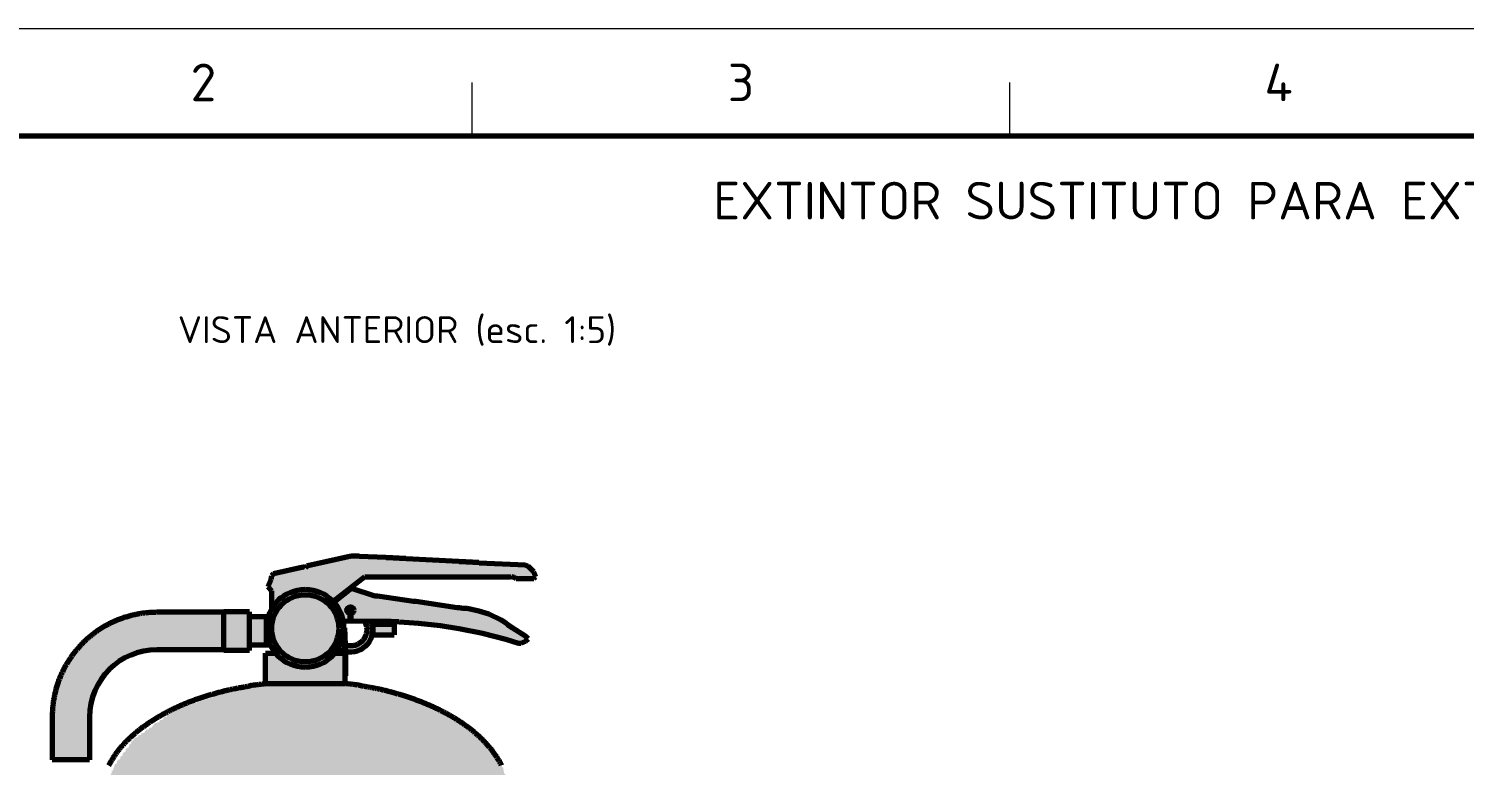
# Model space of a CAD drawing. Header units: millimetres. Extents: x 0 to 420, y 0 to 297.
# Drawn here: x 68.7 to 202.3, y 228.5 to 297 of the extents above; entities that cross this region are included whole.
import ezdxf
from ezdxf.enums import TextEntityAlignment as Align

# ---------------------------------------------------------------- set-up
doc = ezdxf.new("R2010")
doc.units = ezdxf.units.MM
for name, color, linetype, lineweight in [('01-VISIBLE', 7, 'CONTINUOUS', 70), ('06-TEXTO', 7, 'CONTINUOUS', 25), ('07-RECUADRO', 7, 'CONTINUOUS', 70), ('08-FINA', 5, 'CONTINUOUS', 18), ('13-GRAFICA', 30, 'CONTINUOUS', 18)]:
    doc.layers.add(name, color=color, linetype=linetype, lineweight=lineweight)
doc.styles.add('ISO3098', font='isocpeur.ttf')

msp = doc.modelspace()

# ---------------------------------------------------------------- hatches: boundary and pattern name
at = {"layer": '13-GRAFICA', "true_color": 0xd6d9de}
h = msp.add_hatch(color=7, dxfattribs=at)
h.dxf.hatch_style = 1
h.paths.add_polyline_path([(91.373, 243.071), (91.373, 244.671), (91.273, 244.671), (91.273, 244.871), (91.173, 244.871), (90.973, 245.171), (91.073, 245.171), (91.073, 245.371), (91.173, 245.371), (91.173, 245.571), (91.273, 245.571), (91.273, 245.971), (91.373, 245.971), (91.473, 246.271), (92.173, 246.371), (92.173, 246.471), (92.573, 246.471), (92.573, 246.571), (93.073, 246.571), (93.073, 246.671), (93.473, 246.671), (93.473, 246.771), (93.873, 246.771), (93.873, 246.871), (94.573, 246.871), (94.573, 246.971), (94.773, 246.971), (94.773, 247.071), (95.173, 247.071), (95.173, 247.171), (95.573, 247.171), (95.573, 247.271), (96.073, 247.271), (96.073, 247.371), (96.473, 247.371), (96.473, 247.471), (96.973, 247.471), (96.973, 247.571), (97.373, 247.571), (97.373, 247.671), (97.873, 247.671), (97.873, 247.771), (98.273, 247.771), (98.273, 247.871), (98.673, 247.871), (98.673, 247.971), (101.273, 247.871), (101.273, 247.771), (103.173, 247.771), (103.173, 247.671), (104.573, 247.671), (104.573, 247.571), (108.773, 247.471), (108.773, 247.371), (111.973, 247.271), (111.973, 247.171), (114.173, 247.171), (114.173, 247.071), (115.073, 247.071), (115.073, 246.971), (115.273, 246.971), (115.273, 246.871), (115.773, 246.471), (115.773, 246.271), (115.873, 246.271), (115.873, 246.071), (115.973, 246.071), (115.873, 245.871), (113.973, 245.871), (113.973, 245.971), (113.673, 245.971), (113.673, 246.071), (113.573, 246.071), (113.573, 245.971), (99.973, 245.971), (99.973, 245.871), (99.773, 245.871), (99.573, 245.571), (99.373, 245.571), (99.173, 245.271), (98.973, 245.271), (98.673, 244.871), (98.473, 244.871), (98.273, 244.571), (98.073, 244.571), (97.773, 244.171), (97.573, 244.171), (97.373, 243.871), (97.173, 243.871), (97.073, 243.671), (96.973, 243.671), (96.873, 243.971), (96.673, 243.971), (96.673, 244.071), (96.373, 244.171), (96.273, 244.371), (95.773, 244.471), (95.773, 244.571), (95.573, 244.571), (95.573, 244.671), (95.173, 244.671), (95.173, 244.771), (93.773, 244.771), (93.773, 244.671), (93.373, 244.671), (93.373, 244.571), (92.873, 244.471), (92.873, 244.371), (92.673, 244.371), (92.573, 244.171), (92.173, 244.071), (92.173, 243.971), (91.973, 243.871), (91.973, 243.671), (91.473, 243.271), (91.473, 243.071)])
at = {"layer": '13-GRAFICA', "true_color": 0xffffff}
h = msp.add_hatch(color=7, dxfattribs=at)
h.dxf.hatch_style = 1
h.paths.add_polyline_path([(90.873, 240.671), (90.873, 241.771), (90.973, 241.771), (91.073, 242.471), (91.173, 242.471), (91.173, 242.671), (91.273, 242.671), (91.473, 243.271), (91.973, 243.671), (92.073, 243.971), (92.273, 243.971), (92.273, 244.071), (92.573, 244.171), (92.673, 244.371), (93.173, 244.471), (93.173, 244.571), (93.373, 244.571), (93.373, 244.671), (93.773, 244.671), (93.773, 244.771), (95.173, 244.771), (95.173, 244.671), (95.573, 244.671), (95.573, 244.571), (95.773, 244.571), (95.773, 244.471), (96.273, 244.371), (96.373, 244.171), (96.573, 244.171), (96.673, 243.971), (96.873, 243.971), (96.973, 243.671), (97.473, 243.271), (97.473, 243.071), (97.573, 243.071), (97.573, 242.871), (97.673, 242.871), (97.673, 242.671), (97.773, 242.671), (97.773, 242.471), (97.873, 242.471), (97.973, 241.771), (98.073, 241.771), (98.073, 240.671), (97.973, 240.671), (97.973, 240.271), (97.873, 240.271), (97.873, 239.871), (97.773, 239.871), (97.673, 239.471), (97.473, 239.371), (97.473, 239.171), (97.173, 238.971), (97.173, 238.771), (97.073, 238.771), (96.773, 238.371), (96.573, 238.371), (96.573, 238.271), (96.273, 238.171), (96.173, 237.971), (95.873, 237.971), (95.873, 237.871), (95.373, 237.771), (95.373, 237.671), (94.573, 237.671), (94.573, 237.571), (94.373, 237.571), (94.373, 237.671), (93.573, 237.671), (93.573, 237.771), (93.273, 237.771), (93.273, 237.871), (93.073, 237.871), (93.073, 237.971), (92.773, 237.971), (92.673, 238.171), (92.473, 238.171), (92.373, 238.371), (92.173, 238.371), (92.173, 238.471), (91.773, 238.771), (91.773, 238.971), (91.473, 239.171), (91.473, 239.371), (91.273, 239.471), (91.273, 239.671), (91.173, 239.671), (91.173, 239.871), (91.073, 239.871), (91.073, 240.271), (90.973, 240.271), (90.973, 240.671)])
at = {"layer": '13-GRAFICA', "true_color": 0xd6d9de}
h = msp.add_hatch(color=7, dxfattribs=at)
h.dxf.hatch_style = 1
h.paths.add_polyline_path([(97.673, 242.871), (97.573, 242.871), (97.473, 243.271), (97.173, 243.471), (97.173, 243.671), (97.273, 243.671), (97.373, 243.871), (97.573, 243.871), (97.873, 244.271), (98.073, 244.271), (98.073, 244.371), (98.173, 244.371), (98.373, 244.671), (98.373, 243.071), (98.373, 242.671), (98.373, 241.871), (97.973, 241.871), (97.873, 242.471), (97.773, 242.471), (97.773, 242.671), (97.673, 242.671)])
h = msp.add_hatch(color=7, dxfattribs=at)
h.dxf.hatch_style = 1
h.paths.add_polyline_path([(98.573, 244.671), (98.673, 244.871), (98.973, 244.871), (98.973, 243.071), (98.873, 243.071), (98.873, 243.171), (98.473, 243.171), (98.473, 243.071), (98.373, 243.071), (98.373, 244.671)])
h = msp.add_hatch(color=7, dxfattribs=at)
h.dxf.hatch_style = 1
h.paths.add_polyline_path([(99.073, 244.871), (99.073, 244.771), (99.373, 244.771), (99.373, 244.671), (99.673, 244.671), (99.673, 244.571), (99.973, 244.571), (99.973, 244.471), (100.273, 244.471), (100.273, 244.371), (100.573, 244.371), (100.573, 244.271), (100.873, 244.271), (100.873, 244.171), (101.773, 244.171), (101.773, 244.071), (103.073, 243.971), (103.073, 243.871), (103.673, 243.871), (103.673, 243.771), (105.273, 243.671), (105.273, 243.571), (105.973, 243.571), (105.973, 243.471), (106.573, 243.471), (106.573, 243.371), (107.273, 243.371), (107.273, 243.271), (107.973, 243.271), (107.973, 243.171), (108.573, 243.171), (108.573, 243.071), (109.673, 243.071), (109.673, 242.971), (110.573, 242.871), (110.573, 242.771), (110.873, 242.771), (110.873, 242.671), (111.773, 242.471), (111.773, 242.371), (111.973, 242.371), (111.973, 242.271), (112.173, 242.271), (112.173, 242.171), (112.373, 242.171), (112.373, 242.071), (112.973, 241.871), (113.273, 241.471), (113.473, 241.471), (113.573, 241.271), (113.973, 241.171), (114.073, 240.971), (114.273, 240.971), (114.373, 240.771), (114.573, 240.771), (114.673, 240.571), (114.873, 240.571), (115.173, 240.171), (115.073, 240.171), (114.973, 239.971), (114.773, 239.971), (114.773, 239.871), (114.073, 239.871), (114.073, 239.971), (113.773, 239.971), (113.773, 240.071), (113.373, 240.071), (113.373, 240.171), (113.073, 240.171), (113.073, 240.271), (112.673, 240.271), (112.673, 240.371), (112.273, 240.371), (112.273, 240.471), (111.873, 240.471), (111.873, 240.571), (111.473, 240.571), (111.473, 240.671), (111.073, 240.671), (111.073, 240.771), (110.573, 240.771), (110.573, 240.871), (110.073, 240.871), (110.073, 240.971), (109.573, 240.971), (109.573, 241.071), (109.073, 241.071), (109.073, 241.171), (108.573, 241.171), (108.573, 241.271), (107.273, 241.371), (107.273, 241.471), (105.673, 241.571), (105.673, 241.671), (103.173, 241.771), (103.173, 241.871), (98.973, 241.871), (98.973, 242.671), (98.973, 243.071), (98.973, 244.871)])
h = msp.add_hatch(color=7, dxfattribs=at)
h.dxf.hatch_style = 1
h.paths.add_polyline_path([(98.373, 243.071), (98.473, 243.071), (98.473, 243.171), (98.873, 243.171), (98.873, 243.071), (98.973, 243.071), (98.973, 242.671), (98.873, 242.671), (98.873, 242.571), (98.473, 242.571)])
at = {"layer": '13-GRAFICA', "true_color": 0x202020}
h = msp.add_hatch(color=7, dxfattribs=at)
h.dxf.hatch_style = 1
h.paths.add_polyline_path([(70.973, 228.971), (70.973, 233.771), (71.073, 233.771), (71.173, 235.271), (71.273, 235.271), (71.373, 235.871), (71.473, 235.871), (71.473, 236.071), (71.573, 236.071), (71.573, 236.371), (71.673, 236.371), (71.873, 237.271), (72.073, 237.371), (72.073, 237.571), (72.173, 237.571), (72.273, 237.871), (72.473, 237.971), (72.573, 238.371), (72.773, 238.471), (72.773, 238.671), (72.973, 238.771), (72.973, 238.971), (73.073, 238.971), (74.673, 240.671), (74.873, 240.671), (74.973, 240.871), (75.173, 240.871), (75.273, 241.071), (75.673, 241.171), (75.773, 241.371), (75.973, 241.371), (76.073, 241.571), (76.273, 241.571), (76.273, 241.671), (76.473, 241.671), (76.473, 241.771), (76.673, 241.771), (76.673, 241.871), (76.973, 241.871), (76.973, 241.971), (77.273, 241.971), (77.273, 242.071), (78.173, 242.271), (78.173, 242.371), (78.373, 242.371), (78.373, 242.471), (79.973, 242.571), (79.973, 242.671), (86.873, 242.671), (86.873, 239.171), (79.873, 239.171), (79.873, 239.071), (79.173, 239.071), (79.173, 238.971), (78.273, 238.771), (78.273, 238.671), (78.073, 238.671), (78.073, 238.571), (77.473, 238.371), (77.473, 238.271), (77.173, 238.171), (77.073, 237.971), (76.873, 237.971), (76.873, 237.871), (75.673, 236.771), (75.673, 236.571), (75.573, 236.571), (75.473, 236.271), (75.273, 236.171), (75.173, 235.771), (74.973, 235.671), (74.973, 235.371), (74.873, 235.371), (74.673, 234.471), (74.573, 234.471), (74.473, 233.071), (74.373, 233.071), (74.373, 228.971)])
at = {"layer": '13-GRAFICA', "true_color": 0xd6d9de}
h = msp.add_hatch(color=7, dxfattribs=at)
h.dxf.hatch_style = 1
h.paths.add_polyline_path([(86.873, 239.171), (86.873, 242.771), (89.273, 242.771), (89.273, 239.171)])
h = msp.add_hatch(color=7, dxfattribs=at)
h.dxf.hatch_style = 1
h.paths.add_polyline_path([(89.273, 242.271), (91.073, 242.271), (91.073, 242.171), (90.973, 242.171), (90.973, 241.771), (90.873, 241.771), (90.873, 240.671), (90.973, 240.671), (90.973, 240.271), (91.073, 240.271), (91.173, 239.671), (89.273, 239.671)])
h = msp.add_hatch(color=7, dxfattribs=at)
h.dxf.hatch_style = 1
h.paths.add_polyline_path([(97.573, 239.271), (97.673, 239.671), (99.073, 239.571), (99.073, 239.671), (99.673, 239.871), (99.673, 239.971), (99.873, 240.071), (99.873, 240.271), (100.073, 240.371), (100.073, 240.671), (100.173, 240.671), (100.173, 241.571), (100.073, 241.571), (99.973, 241.871), (100.573, 241.871), (100.573, 241.771), (100.673, 241.771), (100.673, 241.371), (100.773, 241.371), (100.673, 240.371), (100.573, 240.371), (100.573, 240.171), (100.473, 240.171), (100.473, 239.971), (100.273, 239.871), (100.173, 239.571), (99.973, 239.571), (99.773, 239.271), (99.573, 239.271), (99.573, 239.171), (99.373, 239.171), (99.373, 239.071), (97.973, 239.071), (97.973, 239.171), (97.773, 239.171), (97.773, 239.271)])
h = msp.add_hatch(color=7, dxfattribs=at)
h.dxf.hatch_style = 1
h.paths.add_polyline_path([(98.373, 241.871), (98.373, 242.671), (98.473, 242.671), (98.473, 242.571), (98.873, 242.571), (98.873, 242.671), (98.973, 242.671), (98.973, 241.871)])
h = msp.add_hatch(color=7, dxfattribs=at)
h.dxf.hatch_style = 1
h.paths.add_polyline_path([(97.773, 239.871), (97.873, 239.871), (97.873, 240.271), (97.973, 240.271), (97.973, 240.671), (98.073, 240.671), (98.073, 239.671), (97.773, 239.671)])
at = {"layer": '13-GRAFICA', "true_color": 0xc81e2d}
h = msp.add_hatch(color=7, dxfattribs=at)
h.dxf.hatch_style = 1
h.paths.add_polyline_path([(98.073, 240.171), (98.073, 241.171), (98.173, 241.171), (98.173, 240.171)])
at = {"layer": '13-GRAFICA', "true_color": 0xffd200}
h = msp.add_hatch(color=7, dxfattribs=at)
h.dxf.hatch_style = 1
h.paths.add_polyline_path([(100.773, 240.571), (100.773, 241.571), (102.773, 241.571), (102.773, 240.571)])
at = {"layer": '13-GRAFICA', "true_color": 0xc4c8ce}
h = msp.add_hatch(color=7, dxfattribs=at)
h.dxf.hatch_style = 1
h.paths.add_polyline_path([(90.773, 236.071), (90.773, 238.871), (91.773, 238.871), (92.173, 238.371), (92.373, 238.371), (92.373, 238.271), (92.673, 238.171), (92.773, 237.971), (93.073, 237.971), (93.073, 237.871), (93.573, 237.771), (93.573, 237.671), (94.373, 237.671), (94.373, 237.571), (94.573, 237.571), (94.573, 237.671), (95.373, 237.671), (95.373, 237.771), (95.673, 237.771), (95.673, 237.871), (95.873, 237.871), (95.873, 237.971), (96.173, 237.971), (96.273, 238.171), (96.473, 238.171), (96.573, 238.371), (96.773, 238.371), (97.173, 238.871), (98.173, 238.871), (98.173, 236.071)])
h = msp.add_hatch(color=7, dxfattribs=at)
h.dxf.hatch_style = 1
h.paths.add_polyline_path([(75.473, 224.271), (75.473, 225.571), (75.573, 225.571), (75.573, 225.871), (75.673, 225.871), (75.673, 226.071), (75.773, 226.071), (75.773, 226.271), (75.873, 226.271), (75.873, 226.571), (75.973, 226.571), (75.973, 226.771), (76.073, 226.771), (76.073, 226.971), (76.173, 226.971), (76.173, 227.271), (76.273, 227.271), (76.273, 227.471), (76.373, 227.471), (76.373, 227.671), (76.473, 227.671), (76.473, 227.971), (76.573, 227.971), (76.773, 228.571), (76.973, 228.671), (76.973, 228.871), (77.273, 229.071), (77.273, 229.271), (77.473, 229.371), (77.473, 229.571), (77.773, 229.771), (77.773, 229.971), (78.073, 230.171), (78.073, 230.371), (78.273, 230.471), (78.273, 230.671), (78.373, 230.671), (78.673, 231.071), (78.873, 231.071), (78.973, 231.271), (79.173, 231.271), (79.273, 231.471), (79.473, 231.471), (79.673, 231.771), (79.873, 231.771), (79.973, 231.971), (80.173, 231.971), (80.473, 232.371), (80.873, 232.471), (80.973, 232.671), (81.173, 232.671), (81.373, 232.971), (81.573, 232.971), (81.673, 233.171), (81.873, 233.171), (81.973, 233.371), (82.173, 233.371), (82.173, 233.471), (82.273, 233.471), (82.373, 233.671), (82.573, 233.671), (82.573, 233.771), (82.873, 233.771), (82.873, 233.871), (83.173, 233.871), (83.173, 233.971), (83.473, 233.971), (83.473, 234.071), (83.773, 234.071), (83.773, 234.171), (84.073, 234.171), (84.073, 234.271), (84.373, 234.271), (84.373, 234.371), (84.673, 234.371), (84.673, 234.471), (84.973, 234.471), (84.973, 234.571), (85.273, 234.571), (85.273, 234.671), (85.573, 234.671), (85.573, 234.771), (85.873, 234.771), (85.873, 234.871), (86.173, 234.871), (86.173, 234.971), (86.473, 234.971), (86.473, 235.071), (86.773, 235.071), (86.773, 235.171), (87.073, 235.171), (87.073, 235.271), (87.373, 235.271), (87.373, 235.371), (87.673, 235.371), (87.673, 235.471), (87.973, 235.471), (87.973, 235.571), (88.273, 235.571), (88.273, 235.671), (89.373, 235.771), (89.373, 235.871), (89.973, 235.871), (89.973, 235.971), (90.573, 235.971), (90.573, 236.071), (98.373, 236.071), (98.373, 235.971), (99.073, 235.971), (99.073, 235.871), (100.873, 235.671), (100.873, 235.571), (101.273, 235.571), (101.273, 235.471), (101.673, 235.471), (101.673, 235.371), (102.073, 235.371), (102.073, 235.271), (102.473, 235.271), (102.473, 235.171), (103.673, 234.971), (103.673, 234.871), (103.873, 234.871), (103.873, 234.771), (104.173, 234.771), (104.173, 234.671), (104.373, 234.671), (104.373, 234.571), (104.973, 234.471), (104.973, 234.371), (105.473, 234.271), (105.473, 234.171), (105.673, 234.171), (105.673, 234.071), (105.973, 234.071), (105.973, 233.971), (106.173, 233.971), (106.173, 233.871), (106.773, 233.771), (106.873, 233.571), (107.273, 233.471), (107.373, 233.271), (107.973, 233.071), (108.073, 232.871), (108.273, 232.871), (108.273, 232.771), (108.473, 232.771), (108.573, 232.571), (108.973, 232.471), (109.073, 232.271), (109.473, 232.171), (109.873, 231.671), (110.073, 231.671), (110.473, 231.171), (110.673, 231.171), (110.673, 231.071), (111.373, 230.471), (111.373, 230.271), (111.973, 229.771), (111.973, 229.571), (112.173, 229.471), (112.273, 229.071), (112.473, 228.971), (112.473, 228.771), (112.673, 228.671), (112.673, 228.471), (112.773, 228.471), (112.773, 228.271), (112.873, 228.271), (112.973, 227.671), (113.073, 227.671), (113.173, 227.171), (113.273, 227.171), (113.373, 225.871), (113.473, 225.871), (113.473, 224.271)])

# ---------------------------------------------------------------- linework, layer by layer
at = {"layer": '01-VISIBLE'}
for p, q in [((98.741, 247.929), (94.711, 247.015)), ((99.485, 247.929), (98.741, 247.929)), ((99.519, 247.895), (99.485, 247.929)), ((101.957, 247.793), (99.519, 247.895)), ((101.991, 247.761), (101.957, 247.793)), ((102.601, 247.761), (101.991, 247.761)), ((102.635, 247.727), (102.601, 247.761)), ((103.211, 247.727), (102.635, 247.727)), ((103.245, 247.693), (103.211, 247.727)), ((103.821, 247.693), (103.245, 247.693)), ((103.855, 247.659), (103.821, 247.693)), ((108.765, 247.421), (103.855, 247.659)), ((108.799, 247.387), (108.765, 247.421)), ((109.409, 247.387), (108.799, 247.387)), ((109.443, 247.353), (109.409, 247.387)), ((110.017, 247.353), (109.443, 247.353)), ((110.051, 247.319), (110.017, 247.353)), ((110.627, 247.319), (110.051, 247.319)), ((110.661, 247.285), (110.627, 247.319)), ((114.963, 247.083), (110.661, 247.285)), ((115.199, 246.981), (114.963, 247.083)), ((91.273, 245.745), (91.001, 245.067)), ((91.341, 246.083), (91.273, 245.745)), ((91.527, 246.269), (91.341, 246.083)), ((94.269, 246.913), (91.527, 246.269)), ((94.371, 246.913), (94.269, 246.913)), ((94.473, 246.845), (94.371, 246.913)), ((94.609, 246.981), (94.473, 246.845)), ((94.711, 247.015), (94.609, 246.981)), ((97.064, 243.706), (100.027, 245.999)), ((100.027, 245.999), (113.573, 245.999)), ((113.573, 245.999), (113.641, 246.033)), ((113.641, 246.033), (113.913, 245.965)), ((113.913, 245.965), (114.081, 245.829)), ((114.081, 245.829), (115.741, 245.829)), ((115.725, 246.457), (115.199, 246.981)), ((115.927, 246.015), (115.725, 246.457)), ((115.741, 245.829), (115.927, 246.015)), ((91.001, 245.067), (91.341, 244.695)), ((91.341, 244.695), (91.341, 242.982)), ((98.775, 244.915), (97.144, 243.62)), ((100.941, 244.205), (98.775, 244.915)), ((101.179, 244.205), (100.941, 244.205)), ((104.531, 243.697), (101.179, 244.205)), ((104.769, 243.697), (104.531, 243.697)), ((108.595, 243.121), (104.769, 243.697)), ((108.833, 243.121), (108.595, 243.121)), ((109.103, 243.053), (108.833, 243.121)), ((109.543, 243.053), (109.103, 243.053)), ((110.627, 242.815), (109.543, 243.053)), ((86.893, 242.697), (80.673, 242.697)), ((89.293, 242.757), (86.893, 242.757)), ((90.873, 242.267), (89.293, 242.267)), ((90.873, 239.707), (90.873, 242.267)), ((98.007, 241.892), (102.465, 241.867)), ((98.073, 239.707), (98.073, 241.891)), ((102.465, 241.867), (102.499, 241.833)), ((102.499, 241.833), (103.177, 241.833)), ((103.177, 241.833), (103.211, 241.799)), ((103.211, 241.799), (105.005, 241.697)), ((105.005, 241.697), (107.037, 241.461)), ((111.541, 242.511), (110.627, 242.815)), ((112.693, 241.969), (111.541, 242.511)), ((113.099, 241.731), (112.693, 241.969)), ((113.303, 241.529), (113.099, 241.731)), ((98.079, 241.247), (98.119, 241.248)), ((98.179, 238.887), (98.079, 241.247)), ((98.119, 241.248), (98.219, 238.887)), ((100.753, 241.607), (102.753, 241.607)), ((100.753, 240.607), (102.753, 240.607)), ((107.037, 241.461), (108.765, 241.189)), ((108.765, 241.189), (110.967, 240.749)), ((110.967, 240.749), (113.133, 240.207)), ((113.709, 241.257), (113.303, 241.529)), ((114.997, 240.445), (113.709, 241.257)), ((115.217, 240.225), (114.997, 240.445)), ((86.893, 239.217), (80.673, 239.217)), ((89.293, 239.157), (86.893, 239.157)), ((91.073, 239.647), (89.293, 239.647)), ((113.133, 240.207), (114.319, 239.835)), ((114.319, 239.835), (114.523, 239.835)), ((114.523, 239.835), (114.963, 240.005)), ((114.963, 240.005), (115.217, 240.225)), ((90.773, 236.087), (90.773, 238.887)), ((98.173, 236.887), (98.173, 238.887)), ((98.179, 236.787), (98.179, 238.887)), ((98.219, 238.887), (98.219, 236.787)), ((98.168, 236.487), (98.168, 236.887)), ((98.173, 236.087), (98.173, 236.487)), ((98.219, 236.787), (98.179, 236.787)), ((97.975, 236.086), (97.975, 236.087)), ((70.933, 232.957), (70.933, 228.957)), ((74.413, 232.957), (74.413, 228.957))]:
    msp.add_line(p, q, dxfattribs=at)
for points in [[(98.506, 243.159), (98.506, 243.159), (98.506, 243.159), (98.506, 243.16), (98.506, 243.16), (98.506, 243.16), (98.507, 243.16)], [(80.673, 242.697), (80.572, 242.696), (80.472, 242.695), (80.371, 242.692), (80.27, 242.688), (80.17, 242.684), (80.069, 242.678), (79.969, 242.671), (79.869, 242.663), (79.768, 242.654), (79.668, 242.645), (79.568, 242.634), (79.468, 242.622), (79.368, 242.609), (79.269, 242.595), (79.169, 242.58), (79.07, 242.564), (78.971, 242.547), (78.872, 242.529), (78.773, 242.509), (78.674, 242.489), (78.576, 242.468), (78.478, 242.446), (78.38, 242.423), (78.282, 242.399), (78.185, 242.373), (78.087, 242.347), (77.99, 242.32), (77.894, 242.292), (77.798, 242.262), (77.701, 242.232), (77.606, 242.201), (77.51, 242.169), (77.415, 242.136), (77.321, 242.102), (77.226, 242.066), (77.132, 242.03), (77.039, 241.993), (76.946, 241.955), (76.853, 241.916), (76.76, 241.876), (76.669, 241.835), (76.577, 241.793), (76.486, 241.751), (76.395, 241.707), (76.305, 241.662), (76.215, 241.617), (76.126, 241.57), (76.037, 241.523), (75.949, 241.474), (75.861, 241.425), (75.774, 241.375), (75.687, 241.324), (75.601, 241.272), (75.515, 241.219), (75.43, 241.165), (75.346, 241.111), (75.262, 241.055), (75.178, 240.999), (75.096, 240.942), (75.013, 240.883), (74.932, 240.825), (74.851, 240.765), (74.77, 240.704), (74.691, 240.643), (74.611, 240.581), (74.533, 240.518), (74.455, 240.454), (74.378, 240.389), (74.302, 240.324), (74.226, 240.257), (74.151, 240.19), (74.076, 240.123), (74.003, 240.054), (73.93, 239.985), (73.857, 239.915), (73.786, 239.844), (73.715, 239.772), (73.645, 239.7), (73.576, 239.627), (73.507, 239.553), (73.439, 239.479), (73.372, 239.404), (73.306, 239.328), (73.241, 239.252), (73.176, 239.174), (73.112, 239.097), (73.049, 239.018), (72.987, 238.939), (72.925, 238.859), (72.865, 238.779), (72.805, 238.698), (72.746, 238.616), (72.688, 238.534), (72.631, 238.451), (72.574, 238.368), (72.519, 238.284), (72.464, 238.199), (72.411, 238.114), (72.358, 238.029), (72.306, 237.942), (72.255, 237.856), (72.205, 237.768), (72.155, 237.681), (72.107, 237.592), (72.059, 237.504), (72.013, 237.414), (71.967, 237.325), (71.923, 237.234), (71.879, 237.144), (71.836, 237.053), (71.794, 236.961), (71.753, 236.869), (71.713, 236.777), (71.674, 236.684), (71.636, 236.591), (71.599, 236.497), (71.563, 236.403), (71.528, 236.309), (71.494, 236.214), (71.461, 236.119), (71.429, 236.024), (71.397, 235.928), (71.367, 235.832), (71.338, 235.736), (71.31, 235.639), (71.282, 235.542), (71.256, 235.445), (71.231, 235.348), (71.207, 235.25), (71.184, 235.152), (71.161, 235.054), (71.14, 234.955), (71.12, 234.857), (71.101, 234.758), (71.083, 234.659), (71.066, 234.56), (71.05, 234.46), (71.035, 234.361), (71.021, 234.261), (71.008, 234.161), (70.996, 234.061), (70.985, 233.961), (70.975, 233.861), (70.966, 233.761), (70.958, 233.661), (70.952, 233.56), (70.946, 233.46), (70.941, 233.359), (70.938, 233.259), (70.935, 233.158), (70.934, 233.057), (70.933, 232.957)], [(86.893, 239.157), (86.893, 239.257), (86.893, 239.357), (86.893, 239.457), (86.893, 239.557), (86.893, 239.657), (86.893, 239.757), (86.893, 239.857), (86.893, 239.957), (86.893, 240.057), (86.893, 240.157), (86.893, 240.257), (86.893, 240.357), (86.893, 240.457), (86.893, 240.557), (86.893, 240.657), (86.893, 240.757), (86.893, 240.857), (86.893, 240.957), (86.893, 241.057), (86.893, 241.157), (86.893, 241.257), (86.893, 241.357), (86.893, 241.457), (86.893, 241.557), (86.893, 241.657), (86.893, 241.757), (86.893, 241.857), (86.893, 241.957), (86.893, 242.057), (86.893, 242.157), (86.893, 242.257), (86.893, 242.357), (86.893, 242.457), (86.893, 242.557), (86.893, 242.657), (86.893, 242.757)], [(89.293, 239.157), (89.293, 239.257), (89.293, 239.357), (89.293, 239.457), (89.293, 239.557), (89.293, 239.657), (89.293, 239.757), (89.293, 239.857), (89.293, 239.957), (89.293, 240.057), (89.293, 240.157), (89.293, 240.257), (89.293, 240.357), (89.293, 240.457), (89.293, 240.557), (89.293, 240.657), (89.293, 240.757), (89.293, 240.857), (89.293, 240.957), (89.293, 241.057), (89.293, 241.157), (89.293, 241.257), (89.293, 241.357), (89.293, 241.457), (89.293, 241.557), (89.293, 241.657), (89.293, 241.757), (89.293, 241.857), (89.293, 241.957), (89.293, 242.057), (89.293, 242.157), (89.293, 242.257), (89.293, 242.357), (89.293, 242.457), (89.293, 242.557), (89.293, 242.657), (89.293, 242.757)], [(90.873, 242.267), (90.9, 242.267), (90.926, 242.267), (90.953, 242.267), (90.979, 242.267), (91.006, 242.267), (91.033, 242.267)], [(99.969, 241.881), (100.019, 241.793), (100.062, 241.703), (100.1, 241.61), (100.132, 241.514), (100.157, 241.417), (100.175, 241.318), (100.187, 241.219), (100.193, 241.118), (100.191, 241.018), (100.184, 240.918), (100.169, 240.818), (100.148, 240.72), (100.121, 240.623), (100.087, 240.529), (100.047, 240.436), (100.001, 240.347), (99.949, 240.261), (99.892, 240.179), (99.829, 240.1), (99.762, 240.026), (99.689, 239.956), (99.612, 239.891), (99.531, 239.832), (99.446, 239.778), (99.358, 239.73), (99.267, 239.688), (99.173, 239.651), (99.078, 239.621), (98.98, 239.598), (98.881, 239.581), (98.781, 239.57), (98.681, 239.567), (98.58, 239.569), (98.48, 239.579), (98.381, 239.595), (98.283, 239.617), (98.187, 239.646)], [(100.753, 241.607), (100.753, 241.507), (100.753, 241.407), (100.753, 241.307), (100.753, 241.207), (100.753, 241.107), (100.753, 241.007), (100.753, 240.907), (100.753, 240.807), (100.753, 240.707), (100.753, 240.607)], [(102.753, 241.607), (102.753, 241.507), (102.753, 241.407), (102.753, 241.307), (102.753, 241.207), (102.753, 241.107), (102.753, 241.007), (102.753, 240.907), (102.753, 240.807), (102.753, 240.707), (102.753, 240.607)], [(90.873, 239.707), (90.928, 239.707), (90.982, 239.707), (91.037, 239.707), (91.091, 239.707), (91.146, 239.707), (91.2, 239.707)], [(91.073, 239.647), (91.073, 239.657), (91.073, 239.667), (91.073, 239.677), (91.073, 239.687), (91.073, 239.697), (91.073, 239.707)], [(98.073, 239.707), (98.018, 239.707), (97.964, 239.707), (97.909, 239.707), (97.855, 239.707), (97.8, 239.707), (97.746, 239.707)], [(98.146, 239.661), (98.128, 239.668), (98.109, 239.675), (98.091, 239.683), (98.072, 239.69), (98.054, 239.698), (98.036, 239.707)], [(90.773, 238.887), (90.878, 238.887), (90.984, 238.887), (91.089, 238.887), (91.194, 238.887), (91.299, 238.887), (91.405, 238.887), (91.51, 238.887), (91.615, 238.887), (91.72, 238.887)], [(97.226, 238.887), (97.331, 238.887), (97.436, 238.887), (97.541, 238.887), (97.647, 238.887), (97.752, 238.887), (97.857, 238.887), (97.962, 238.887), (98.068, 238.887), (98.173, 238.887)], [(98.168, 236.887), (98.168, 236.887), (98.169, 236.887), (98.17, 236.887), (98.171, 236.887), (98.172, 236.887), (98.173, 236.887)], [(98.168, 236.487), (98.168, 236.487), (98.169, 236.487), (98.17, 236.487), (98.171, 236.487), (98.172, 236.487), (98.173, 236.487)], [(76.214, 228.459), (76.26, 228.548), (76.307, 228.637), (76.355, 228.725), (76.405, 228.812), (76.455, 228.899), (76.506, 228.985), (76.559, 229.07), (76.612, 229.155), (76.667, 229.239), (76.722, 229.322), (76.778, 229.405), (76.836, 229.488), (76.894, 229.569), (76.953, 229.65), (77.013, 229.73), (77.074, 229.81), (77.135, 229.889), (77.198, 229.968), (77.261, 230.045), (77.325, 230.122), (77.39, 230.199), (77.456, 230.275), (77.522, 230.35), (77.589, 230.424), (77.657, 230.498), (77.725, 230.571), (77.794, 230.644), (77.864, 230.716), (77.934, 230.787), (78.005, 230.858), (78.077, 230.928), (78.149, 230.998), (78.222, 231.067), (78.295, 231.135), (78.369, 231.203), (78.444, 231.27), (78.519, 231.336), (78.594, 231.402), (78.67, 231.467), (78.747, 231.532), (78.824, 231.596), (78.901, 231.66), (78.979, 231.723), (79.058, 231.785), (79.137, 231.847), (79.216, 231.908), (79.296, 231.969), (79.376, 232.029), (79.457, 232.088), (79.538, 232.147), (79.619, 232.206), (79.701, 232.264), (79.783, 232.321), (79.866, 232.378), (79.949, 232.434), (80.032, 232.49), (80.115, 232.545), (80.199, 232.6), (80.284, 232.654), (80.368, 232.708), (80.453, 232.761), (80.539, 232.813), (80.624, 232.866), (80.71, 232.917), (80.796, 232.968), (80.883, 233.019), (80.97, 233.069), (81.057, 233.119), (81.144, 233.168), (81.232, 233.217), (81.32, 233.265), (81.408, 233.313), (81.496, 233.36), (81.585, 233.407), (81.674, 233.453), (81.763, 233.499), (81.852, 233.544), (81.942, 233.589), (82.031, 233.634), (82.121, 233.678), (82.212, 233.721), (82.302, 233.765), (82.393, 233.807), (82.484, 233.85), (82.575, 233.891), (82.666, 233.933), (82.757, 233.974), (82.849, 234.014), (82.941, 234.055), (83.033, 234.094), (83.125, 234.134), (83.218, 234.172), (83.31, 234.211), (83.403, 234.249), (83.496, 234.287), (83.589, 234.324), (83.682, 234.361), (83.775, 234.397), (83.869, 234.433), (83.962, 234.469), (84.056, 234.504), (84.15, 234.539), (84.244, 234.574), (84.339, 234.608), (84.433, 234.641), (84.528, 234.674), (84.622, 234.707), (84.717, 234.739), (84.812, 234.771), (84.907, 234.803), (85.003, 234.834), (85.098, 234.864), (85.194, 234.895), (85.289, 234.925), (85.385, 234.954), (85.481, 234.984), (85.577, 235.012), (85.673, 235.041), (85.769, 235.069), (85.865, 235.097), (85.962, 235.125), (86.058, 235.153), (86.154, 235.18), (86.251, 235.207), (86.347, 235.234), (86.444, 235.261), (86.541, 235.287), (86.637, 235.313), (86.734, 235.339), (86.831, 235.364), (86.929, 235.389), (87.026, 235.413), (87.123, 235.436), (87.221, 235.459), (87.319, 235.482), (87.416, 235.503), (87.514, 235.525), (87.612, 235.545), (87.711, 235.565), (87.809, 235.585), (87.907, 235.604), (88.006, 235.623), (88.104, 235.642), (88.203, 235.66), (88.301, 235.678), (88.4, 235.696), (88.499, 235.713), (88.597, 235.731), (88.696, 235.748), (88.795, 235.766), (88.893, 235.783), (88.992, 235.801), (89.091, 235.819), (89.189, 235.837), (89.288, 235.856), (89.385, 235.879), (89.48, 235.91), (89.579, 235.929), (89.678, 235.942), (89.778, 235.954), (89.877, 235.966), (89.977, 235.978), (90.076, 235.989), (90.176, 236), (90.275, 236.011), (90.375, 236.022), (90.475, 236.033), (90.574, 236.044), (90.674, 236.055), (90.774, 236.065), (90.873, 236.076), (90.973, 236.087)], [(90.773, 236.087), (90.873, 236.087), (90.973, 236.087), (91.073, 236.087), (91.173, 236.087), (91.273, 236.087), (91.373, 236.087), (91.473, 236.087), (91.573, 236.087), (91.673, 236.087), (91.773, 236.087), (91.873, 236.087), (91.973, 236.087), (92.073, 236.087), (92.173, 236.087), (92.273, 236.087), (92.373, 236.087), (92.473, 236.087), (92.573, 236.087), (92.673, 236.087), (92.773, 236.087), (92.873, 236.087), (92.973, 236.087), (93.073, 236.087), (93.173, 236.087), (93.273, 236.087), (93.373, 236.087), (93.473, 236.087), (93.573, 236.087), (93.673, 236.087), (93.773, 236.087), (93.873, 236.087), (93.973, 236.087), (94.073, 236.087), (94.173, 236.087), (94.273, 236.087), (94.373, 236.087), (94.473, 236.087), (94.573, 236.087), (94.673, 236.087), (94.773, 236.087), (94.873, 236.087), (94.973, 236.087), (95.073, 236.087), (95.173, 236.087), (95.273, 236.087), (95.373, 236.087), (95.473, 236.087), (95.573, 236.087), (95.673, 236.087), (95.773, 236.087), (95.873, 236.087), (95.973, 236.087), (96.073, 236.087), (96.173, 236.087), (96.273, 236.087), (96.373, 236.087), (96.473, 236.087), (96.573, 236.087), (96.673, 236.087), (96.773, 236.087), (96.873, 236.087), (96.973, 236.087), (97.073, 236.087), (97.173, 236.087), (97.273, 236.087), (97.373, 236.087), (97.473, 236.087), (97.573, 236.087), (97.673, 236.087), (97.773, 236.087), (97.873, 236.087), (97.973, 236.087), (98.073, 236.087), (98.173, 236.087)], [(112.732, 228.459), (112.686, 228.548), (112.639, 228.636), (112.591, 228.724), (112.541, 228.812), (112.491, 228.898), (112.44, 228.984), (112.387, 229.07), (112.334, 229.155), (112.28, 229.239), (112.224, 229.322), (112.168, 229.405), (112.111, 229.487), (112.052, 229.569), (111.993, 229.65), (111.933, 229.73), (111.873, 229.81), (111.811, 229.889), (111.748, 229.967), (111.685, 230.045), (111.621, 230.122), (111.556, 230.199), (111.491, 230.274), (111.424, 230.349), (111.357, 230.424), (111.29, 230.498), (111.221, 230.571), (111.152, 230.644), (111.083, 230.716), (111.012, 230.787), (110.941, 230.858), (110.87, 230.928), (110.797, 230.997), (110.725, 231.066), (110.651, 231.135), (110.577, 231.202), (110.503, 231.269), (110.428, 231.336), (110.352, 231.402), (110.276, 231.467), (110.2, 231.532), (110.123, 231.596), (110.045, 231.659), (109.967, 231.722), (109.889, 231.785), (109.81, 231.846), (109.731, 231.908), (109.651, 231.968), (109.571, 232.028), (109.49, 232.088), (109.409, 232.147), (109.328, 232.205), (109.246, 232.263), (109.164, 232.321), (109.081, 232.377), (108.998, 232.434), (108.915, 232.489), (108.831, 232.545), (108.747, 232.599), (108.663, 232.654), (108.578, 232.707), (108.493, 232.76), (108.408, 232.813), (108.322, 232.865), (108.237, 232.917), (108.15, 232.968), (108.064, 233.019), (107.977, 233.069), (107.89, 233.118), (107.803, 233.168), (107.715, 233.216), (107.627, 233.265), (107.539, 233.312), (107.451, 233.36), (107.362, 233.406), (107.273, 233.453), (107.184, 233.499), (107.095, 233.544), (107.005, 233.589), (106.916, 233.633), (106.826, 233.677), (106.735, 233.721), (106.645, 233.764), (106.554, 233.807), (106.463, 233.849), (106.372, 233.891), (106.281, 233.932), (106.189, 233.973), (106.098, 234.014), (106.006, 234.054), (105.914, 234.094), (105.822, 234.133), (105.729, 234.172), (105.637, 234.21), (105.544, 234.248), (105.451, 234.286), (105.358, 234.323), (105.265, 234.36), (105.172, 234.397), (105.078, 234.433), (104.985, 234.469), (104.891, 234.504), (104.797, 234.539), (104.703, 234.573), (104.609, 234.607), (104.514, 234.641), (104.42, 234.674), (104.325, 234.707), (104.23, 234.739), (104.135, 234.771), (104.04, 234.802), (103.945, 234.833), (103.849, 234.864), (103.754, 234.894), (103.658, 234.924), (103.562, 234.954), (103.466, 234.983), (103.37, 235.012), (103.274, 235.041), (103.178, 235.069), (103.082, 235.097), (102.986, 235.125), (102.889, 235.153), (102.793, 235.18), (102.697, 235.207), (102.6, 235.234), (102.503, 235.261), (102.407, 235.287), (102.31, 235.313), (102.213, 235.339), (102.116, 235.364), (102.019, 235.388), (101.922, 235.412), (101.824, 235.436), (101.727, 235.459), (101.629, 235.481), (101.531, 235.503), (101.433, 235.524), (101.335, 235.545), (101.237, 235.565), (101.139, 235.585), (101.04, 235.604), (100.942, 235.623), (100.843, 235.641), (100.745, 235.66), (100.646, 235.678), (100.548, 235.695), (100.449, 235.713), (100.35, 235.731), (100.252, 235.748), (100.153, 235.765), (100.054, 235.783), (99.956, 235.801), (99.857, 235.818), (99.758, 235.837), (99.66, 235.856), (99.562, 235.878), (99.468, 235.91), (99.369, 235.928), (99.27, 235.942), (99.17, 235.954), (99.071, 235.966), (98.971, 235.978), (98.872, 235.989), (98.772, 236), (98.672, 236.011), (98.573, 236.022), (98.473, 236.033), (98.374, 236.044), (98.274, 236.054), (98.174, 236.065), (98.075, 236.076), (97.975, 236.086)], [(74.413, 228.957), (74.311, 228.957), (74.208, 228.957), (74.106, 228.957), (74.004, 228.957), (73.901, 228.957), (73.799, 228.957), (73.697, 228.957), (73.594, 228.957), (73.492, 228.957), (73.389, 228.957), (73.287, 228.957), (73.185, 228.957), (73.082, 228.957), (72.98, 228.957), (72.878, 228.957), (72.775, 228.957), (72.673, 228.957), (72.571, 228.957), (72.468, 228.957), (72.366, 228.957), (72.264, 228.957), (72.161, 228.957), (72.059, 228.957), (71.957, 228.957), (71.854, 228.957), (71.752, 228.957), (71.649, 228.957), (71.547, 228.957), (71.445, 228.957), (71.342, 228.957), (71.24, 228.957), (71.138, 228.957), (71.035, 228.957), (70.933, 228.957)]]:
    msp.add_lwpolyline(points, dxfattribs=at)
for centre, radius in [((94.473, 241.207), 3.12), ((98.673, 242.887), 0.32)]:
    msp.add_circle(centre, radius, dxfattribs=at)
for centre, radius, start, end in [((94.473, 241.207), 3.6, 90, -90), ((94.473, 241.207), 3.6, -90, 90), ((92.327, 243.645), 0.4, 101.38151, 161.32888), ((98.673, 241.087), 2.08, -102.81193, 22.33775), ((80.673, 232.957), 6.26, 90, 180), ((98.673, 241.087), 2.08, -122.7069, -103.95712)]:
    msp.add_arc(centre, radius, start, end, dxfattribs=at)
at = {"layer": '07-RECUADRO'}
msp.add_lwpolyline([(25, 10), (410, 10), (410, 287), (25, 287)], close=True, dxfattribs=at)
at = {"layer": '08-FINA'}
for p, q in [((110, 287), (110, 292)), ((160, 287), (160, 292))]:
    msp.add_line(p, q, dxfattribs=at)
msp.add_lwpolyline([(0, 0), (420, 0), (420, 297), (0, 297)], close=True, dxfattribs=at)

# ---------------------------------------------------------------- texts
at = {"layer": '06-TEXTO', "style": 'ISO3098'}
for s, height, p in [('3', 3.5, (135, 292)), ('4', 3.5, (185, 292)), ('2', 3.5, (85, 292)), ('EXTINTOR SUSTITUTO PARA EXTINTOR SALES K 6 L (IRAM 3517-2:2020 9.4.5)', 3.5, (217.5, 281)), ('VISTA ANTERIOR (esc. 1:5)', 2.5, (103, 269))]:
    msp.add_text(s, height=height, dxfattribs=at).set_placement(p, align=Align.MIDDLE_CENTER)

doc.saveas('drawing.dxf')
